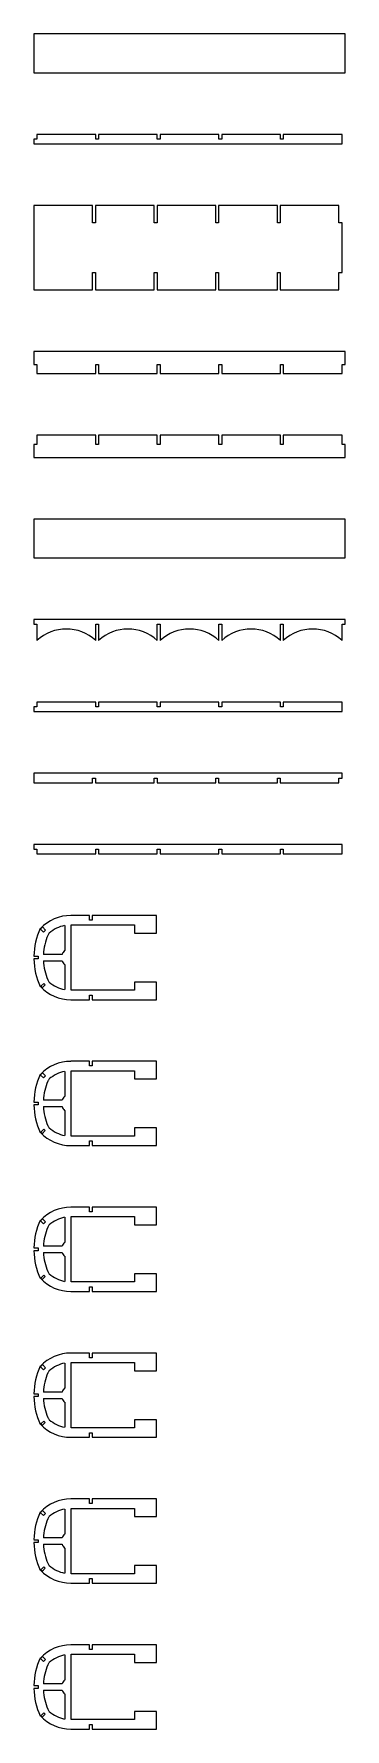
# Model space of a CAD drawing. Header units: millimetres. Extents: x 10 to 111, y 0 to 550.
import ezdxf

# ---------------------------------------------------------------- set-up
doc = ezdxf.new("R2010")
doc.units = ezdxf.units.MM
doc.layers.get('0').update_dxf_attribs({"linetype": 'CONTINUOUS'})

msp = doc.modelspace()

# ---------------------------------------------------------------- linework, layer by layer
for p, q in [((111.08, 550.2), (10, 550.2)), ((10, 550.2), (10, 537.58)), ((111.08, 537.58), (111.08, 550.2)), ((10, 537.58), (111.08, 537.58)), ((30.07, 517.58), (11, 517.58)), ((11, 517.58), (11, 516.08)), ((30.07, 516.08), (30.07, 517.58)), ((50.08, 517.58), (31, 517.58)), ((31, 517.58), (31, 516.08)), ((50.08, 516.08), (50.08, 517.58)), ((70.08, 517.58), (51, 517.58)), ((51, 517.58), (51, 516.08)), ((70.08, 516.08), (70.08, 517.58)), ((90.07, 517.58), (71, 517.58)), ((71, 517.58), (71, 516.08)), ((90.07, 516.08), (90.07, 517.58)), ((110.07, 517.58), (91, 517.58)), ((91, 517.58), (91, 516.08)), ((110.07, 514.51), (110.07, 517.58)), ((11, 516.08), (10, 516.08)), ((10, 516.08), (10, 514.51)), ((10, 514.51), (110.07, 514.51)), ((31, 516.08), (30.07, 516.08)), ((51, 516.08), (50.08, 516.08)), ((71, 516.08), (70.08, 516.08)), ((91, 516.08), (90.07, 516.08)), ((29.08, 494.51), (10, 494.51)), ((10, 494.51), (10, 467.16)), ((29.08, 488.87), (29.08, 494.51)), ((49.08, 494.51), (30, 494.51)), ((30, 494.51), (30, 488.87)), ((49.08, 488.87), (49.08, 494.51)), ((69.08, 494.51), (50, 494.51)), ((50, 494.51), (50, 488.87)), ((69.08, 488.87), (69.08, 494.51)), ((89.08, 494.51), (70, 494.51)), ((70, 494.51), (70, 488.87)), ((89.08, 488.87), (89.08, 494.51)), ((109.08, 494.51), (90, 494.51)), ((90, 494.51), (90, 488.87)), ((109.08, 488.87), (109.08, 494.51)), ((30, 488.87), (29.08, 488.87)), ((50, 488.87), (49.08, 488.87)), ((70, 488.87), (69.08, 488.87)), ((90, 488.87), (89.08, 488.87)), ((110.07, 488.87), (109.08, 488.87)), ((110.07, 472.8), (110.07, 488.87)), ((29.08, 467.16), (29.08, 472.8)), ((29.08, 472.8), (30, 472.8)), ((30, 472.8), (30, 467.16)), ((49.08, 467.16), (49.08, 472.8)), ((49.08, 472.8), (50, 472.8)), ((50, 472.8), (50, 467.16)), ((69.08, 467.16), (69.08, 472.8)), ((69.08, 472.8), (70, 472.8)), ((70, 472.8), (70, 467.16)), ((89.08, 467.16), (89.08, 472.8)), ((89.08, 472.8), (90, 472.8)), ((90, 472.8), (90, 467.16)), ((109.08, 472.8), (110.07, 472.8)), ((109.08, 467.16), (109.08, 472.8)), ((10, 467.16), (29.08, 467.16)), ((30, 467.16), (49.08, 467.16)), ((50, 467.16), (69.08, 467.16)), ((70, 467.16), (89.08, 467.16)), ((90, 467.16), (109.08, 467.16)), ((111.08, 447.16), (10, 447.16)), ((10, 447.16), (10, 442.95)), ((111.08, 442.95), (111.08, 447.16)), ((10, 442.95), (11, 442.95)), ((11, 442.95), (11, 439.95)), ((30.07, 439.95), (30.07, 442.95)), ((30.07, 442.95), (31, 442.95)), ((31, 442.95), (31, 439.95)), ((50.08, 439.95), (50.08, 442.95)), ((50.08, 442.95), (51, 442.95)), ((51, 442.95), (51, 439.95)), ((70.08, 439.95), (70.08, 442.95)), ((70.08, 442.95), (71, 442.95)), ((71, 442.95), (71, 439.95)), ((90.07, 439.95), (90.07, 442.95)), ((90.07, 442.95), (91, 442.95)), ((91, 442.95), (91, 439.95)), ((110.07, 439.95), (110.07, 442.95)), ((110.07, 442.95), (111.08, 442.95)), ((11, 439.95), (30.07, 439.95)), ((31, 439.95), (50.08, 439.95)), ((51, 439.95), (70.08, 439.95)), ((71, 439.95), (90.07, 439.95)), ((91, 439.95), (110.07, 439.95)), ((30.07, 419.95), (11, 419.95)), ((11, 419.95), (11, 416.95)), ((30.07, 416.95), (30.07, 419.95)), ((50.08, 419.95), (31, 419.95)), ((31, 419.95), (31, 416.95)), ((50.08, 416.95), (50.08, 419.95)), ((70.08, 419.95), (51, 419.95)), ((51, 419.95), (51, 416.95)), ((70.08, 416.95), (70.08, 419.95)), ((90.07, 419.95), (71, 419.95)), ((71, 419.95), (71, 416.95)), ((90.07, 416.95), (90.07, 419.95)), ((110.07, 419.95), (91, 419.95)), ((91, 419.95), (91, 416.95)), ((110.07, 416.95), (110.07, 419.95)), ((11, 416.95), (10, 416.95)), ((10, 416.95), (10, 412.74)), ((10, 412.74), (111.08, 412.74)), ((31, 416.95), (30.07, 416.95)), ((51, 416.95), (50.08, 416.95)), ((71, 416.95), (70.08, 416.95)), ((91, 416.95), (90.07, 416.95)), ((111.08, 416.95), (110.07, 416.95)), ((111.08, 412.74), (111.08, 416.95)), ((111.08, 392.74), (10, 392.74)), ((10, 392.74), (10, 380.12)), ((111.08, 380.12), (111.08, 392.74)), ((10, 380.12), (111.08, 380.12)), ((111.08, 360.12), (10, 360.12)), ((10, 360.12), (10, 358.67)), ((10, 358.67), (11, 358.67)), ((11, 358.67), (11, 353.31)), ((30.07, 353.31), (30.07, 358.67)), ((30.07, 358.67), (31, 358.67)), ((31, 358.67), (31, 353.31)), ((50.08, 353.31), (50.08, 358.67)), ((50.08, 358.67), (51, 358.67)), ((51, 358.67), (51, 353.31)), ((70.08, 353.31), (70.08, 358.67)), ((70.08, 358.67), (71, 358.67)), ((71, 358.67), (71, 353.31)), ((90.07, 353.31), (90.07, 358.67)), ((90.07, 358.67), (91, 358.67)), ((91, 358.67), (91, 353.31)), ((110.07, 353.31), (110.07, 358.67)), ((110.07, 358.67), (111.08, 358.67)), ((111.08, 358.67), (111.08, 360.12)), ((11, 331.81), (10, 331.81)), ((10, 331.81), (10, 330.24)), ((10, 330.24), (110.07, 330.24)), ((30.07, 333.31), (11, 333.31)), ((11, 333.31), (11, 331.81)), ((31, 331.81), (30.07, 331.81)), ((30.07, 331.81), (30.07, 333.31)), ((50.08, 333.31), (31, 333.31)), ((31, 333.31), (31, 331.81)), ((50.08, 331.81), (50.08, 333.31)), ((51, 331.81), (50.08, 331.81)), ((70.08, 333.31), (51, 333.31)), ((51, 333.31), (51, 331.81)), ((70.08, 331.81), (70.08, 333.31)), ((71, 331.81), (70.08, 331.81)), ((90.07, 333.31), (71, 333.31)), ((71, 333.31), (71, 331.81)), ((90.07, 331.81), (90.07, 333.31)), ((91, 331.81), (90.07, 331.81)), ((110.07, 333.31), (91, 333.31)), ((91, 333.31), (91, 331.81)), ((110.07, 330.24), (110.07, 333.31)), ((29.04, 310.24), (10, 310.24)), ((10, 310.24), (10, 307.16)), ((30.04, 310.24), (29.04, 310.24)), ((29.08, 307.16), (29.08, 308.68)), ((29.08, 308.68), (30, 308.68)), ((30, 308.68), (30, 307.16)), ((49.04, 310.24), (30.04, 310.24)), ((50.04, 310.24), (49.04, 310.24)), ((49.08, 307.16), (49.08, 308.68)), ((49.08, 308.68), (50, 308.68)), ((50, 308.68), (50, 307.16)), ((69.04, 310.24), (50.04, 310.24)), ((70.04, 310.24), (69.04, 310.24)), ((69.08, 307.16), (69.08, 308.68)), ((69.08, 308.68), (70, 308.68)), ((70, 308.68), (70, 307.16)), ((89.04, 310.24), (70.04, 310.24)), ((90.04, 310.24), (89.04, 310.24)), ((89.08, 307.16), (89.08, 308.68)), ((89.08, 308.68), (90, 308.68)), ((90, 308.68), (90, 307.16)), ((109.04, 310.24), (90.04, 310.24)), ((110.07, 310.24), (109.04, 310.24)), ((109.08, 307.16), (109.08, 308.68)), ((109.08, 308.68), (110.07, 308.68)), ((110.07, 308.68), (110.07, 310.24)), ((10, 307.16), (29.08, 307.16)), ((30, 307.16), (49.08, 307.16)), ((50, 307.16), (69.08, 307.16)), ((70, 307.16), (89.08, 307.16)), ((90, 307.16), (109.08, 307.16)), ((11.04, 287.16), (10, 287.16)), ((10, 287.16), (10, 285.61)), ((30.04, 287.16), (11.04, 287.16)), ((31.04, 287.16), (30.04, 287.16)), ((50.04, 287.16), (31.04, 287.16)), ((51.04, 287.16), (50.04, 287.16)), ((70.04, 287.16), (51.04, 287.16)), ((71.04, 287.16), (70.04, 287.16)), ((90.04, 287.16), (71.04, 287.16)), ((91.04, 287.16), (90.04, 287.16)), ((110.07, 287.16), (91.04, 287.16)), ((110.07, 284.09), (110.07, 287.16)), ((10, 285.61), (11, 285.61)), ((11, 285.61), (11, 284.09)), ((11, 284.09), (30.07, 284.09)), ((30.07, 284.09), (30.07, 285.61)), ((30.07, 285.61), (31, 285.61)), ((31, 285.61), (31, 284.09)), ((31, 284.09), (50.08, 284.09)), ((50.08, 284.09), (50.08, 285.61)), ((50.08, 285.61), (51, 285.61)), ((51, 285.61), (51, 284.09)), ((51, 284.09), (70.08, 284.09)), ((70.08, 284.09), (70.08, 285.61)), ((70.08, 285.61), (71, 285.61)), ((71, 285.61), (71, 284.09)), ((71, 284.09), (90.07, 284.09)), ((90.07, 284.09), (90.07, 285.61)), ((90.07, 285.61), (91, 285.61)), ((91, 285.61), (91, 284.09)), ((91, 284.09), (110.07, 284.09)), ((13.1, 258.69), (12.17, 259.62)), ((12.76, 260.34), (13.75, 259.35)), ((13.75, 259.35), (13.1, 258.69)), ((20, 260.81), (20, 252.67)), ((28.02, 264.09), (22.03, 264.09)), ((22.07, 239.81), (22.07, 261.01)), ((22.07, 261.01), (42.72, 261.01)), ((28.02, 262.59), (28.02, 264.09)), ((28.95, 262.59), (28.02, 262.59)), ((49.8, 264.09), (28.95, 264.09)), ((28.95, 264.09), (28.95, 262.59)), ((42.72, 261.01), (42.72, 258.38)), ((49.8, 258.38), (49.8, 264.09)), ((42.72, 258.38), (49.8, 258.38)), ((10, 250.88), (11.37, 250.88)), ((11.37, 249.95), (10, 249.95)), ((19.18, 251.45), (13.1, 251.45)), ((13.1, 249.38), (19.18, 249.38)), ((20, 248.16), (20, 240.01)), ((49.8, 242.45), (42.72, 242.45)), ((42.72, 242.45), (42.72, 239.81)), ((49.8, 236.74), (49.8, 242.45)), ((12.26, 241.08), (13.2, 242.03)), ((13.65, 241.58), (12.65, 240.59)), ((13.2, 242.03), (13.65, 241.58)), ((22.03, 236.74), (28.02, 236.74)), ((42.72, 239.81), (22.07, 239.81)), ((28.02, 236.74), (28.02, 238.24)), ((28.02, 238.24), (28.95, 238.24)), ((28.95, 238.24), (28.95, 236.74)), ((28.95, 236.74), (49.8, 236.74)), ((28.02, 216.74), (22.03, 216.74)), ((28.02, 215.24), (28.02, 216.74)), ((28.95, 215.24), (28.02, 215.24)), ((49.8, 216.74), (28.95, 216.74)), ((28.95, 216.74), (28.95, 215.24)), ((49.8, 211.03), (49.8, 216.74)), ((13.1, 211.35), (12.17, 212.27)), ((12.76, 213), (13.75, 212)), ((13.75, 212), (13.1, 211.35)), ((20, 213.47), (20, 205.32)), ((22.07, 192.47), (22.07, 213.66)), ((22.07, 213.66), (42.72, 213.66)), ((42.72, 213.66), (42.72, 211.03)), ((42.72, 211.03), (49.8, 211.03)), ((19.18, 204.1), (13.1, 204.1)), ((10, 203.53), (11.37, 203.53)), ((11.37, 202.6), (10, 202.6)), ((13.1, 202.03), (19.18, 202.03)), ((20, 200.81), (20, 192.66)), ((12.26, 193.73), (13.2, 194.68)), ((13.65, 194.24), (12.65, 193.24)), ((13.2, 194.68), (13.65, 194.24)), ((49.8, 195.1), (42.72, 195.1)), ((42.72, 195.1), (42.72, 192.47)), ((49.8, 189.39), (49.8, 195.1)), ((22.03, 189.39), (28.02, 189.39)), ((42.72, 192.47), (22.07, 192.47)), ((28.02, 189.39), (28.02, 190.89)), ((28.02, 190.89), (28.95, 190.89)), ((28.95, 190.89), (28.95, 189.39)), ((28.95, 189.39), (49.8, 189.39)), ((12.76, 165.65), (13.75, 164.65)), ((20, 166.12), (20, 157.97)), ((28.02, 169.39), (22.03, 169.39)), ((22.07, 145.12), (22.07, 166.32)), ((22.07, 166.32), (42.72, 166.32)), ((28.02, 167.89), (28.02, 169.39)), ((28.95, 167.89), (28.02, 167.89)), ((49.8, 169.39), (28.95, 169.39)), ((28.95, 169.39), (28.95, 167.89)), ((42.72, 166.32), (42.72, 163.68)), ((49.8, 163.68), (49.8, 169.39)), ((13.1, 164), (12.17, 164.92)), ((13.75, 164.65), (13.1, 164)), ((42.72, 163.68), (49.8, 163.68)), ((10, 156.18), (11.37, 156.18)), ((11.37, 155.25), (10, 155.25)), ((19.18, 156.75), (13.1, 156.75)), ((13.1, 154.68), (19.18, 154.68)), ((20, 153.46), (20, 145.32)), ((12.26, 146.38), (13.2, 147.33)), ((13.65, 146.89), (12.65, 145.9)), ((13.2, 147.33), (13.65, 146.89)), ((42.72, 145.12), (22.07, 145.12)), ((28.02, 142.04), (28.02, 143.54)), ((28.02, 143.54), (28.95, 143.54)), ((28.95, 143.54), (28.95, 142.04)), ((49.8, 147.75), (42.72, 147.75)), ((42.72, 147.75), (42.72, 145.12)), ((49.8, 142.04), (49.8, 147.75)), ((22.03, 142.04), (28.02, 142.04)), ((28.95, 142.04), (49.8, 142.04)), ((28.02, 122.04), (22.03, 122.04)), ((28.02, 120.54), (28.02, 122.04)), ((49.8, 122.04), (28.95, 122.04)), ((28.95, 122.04), (28.95, 120.54)), ((49.8, 116.33), (49.8, 122.04)), ((13.1, 116.65), (12.17, 117.58)), ((12.76, 118.3), (13.75, 117.3)), ((13.75, 117.3), (13.1, 116.65)), ((20, 118.77), (20, 110.62)), ((22.07, 97.77), (22.07, 118.97)), ((22.07, 118.97), (42.72, 118.97)), ((28.95, 120.54), (28.02, 120.54)), ((42.72, 118.97), (42.72, 116.33)), ((42.72, 116.33), (49.8, 116.33)), ((10, 108.83), (11.37, 108.83)), ((11.37, 107.91), (10, 107.91)), ((19.18, 109.41), (13.1, 109.41)), ((13.1, 107.33), (19.18, 107.33)), ((20, 106.12), (20, 97.97)), ((12.26, 99.04), (13.2, 99.98)), ((13.65, 99.54), (12.65, 98.55)), ((13.2, 99.98), (13.65, 99.54)), ((49.8, 100.41), (42.72, 100.41)), ((42.72, 100.41), (42.72, 97.77)), ((49.8, 94.7), (49.8, 100.41)), ((22.03, 94.7), (28.02, 94.7)), ((42.72, 97.77), (22.07, 97.77)), ((28.02, 96.2), (28.95, 96.2)), ((28.02, 94.7), (28.02, 96.2)), ((28.95, 96.2), (28.95, 94.7)), ((28.95, 94.7), (49.8, 94.7)), ((28.02, 74.7), (22.03, 74.7)), ((22.07, 50.42), (22.07, 71.62)), ((22.07, 71.62), (42.72, 71.62)), ((28.02, 73.2), (28.02, 74.7)), ((28.95, 73.2), (28.02, 73.2)), ((49.8, 74.7), (28.95, 74.7)), ((28.95, 74.7), (28.95, 73.2)), ((42.72, 71.62), (42.72, 68.98)), ((49.8, 68.98), (49.8, 74.7)), ((13.1, 69.3), (12.17, 70.23)), ((12.76, 70.95), (13.75, 69.96)), ((13.75, 69.96), (13.1, 69.3)), ((20, 71.42), (20, 63.27)), ((42.72, 68.98), (49.8, 68.98)), ((10, 61.48), (11.37, 61.48)), ((11.37, 60.56), (10, 60.56)), ((19.18, 62.06), (13.1, 62.06)), ((13.1, 59.98), (19.18, 59.98)), ((20, 58.77), (20, 50.62)), ((12.26, 51.69), (13.2, 52.63)), ((13.65, 52.19), (12.65, 51.2)), ((13.2, 52.63), (13.65, 52.19)), ((42.72, 50.42), (22.07, 50.42)), ((49.8, 53.06), (42.72, 53.06)), ((42.72, 53.06), (42.72, 50.42)), ((49.8, 47.35), (49.8, 53.06)), ((22.03, 47.35), (28.02, 47.35)), ((28.02, 47.35), (28.02, 48.85)), ((28.02, 48.85), (28.95, 48.85)), ((28.95, 48.85), (28.95, 47.35)), ((28.95, 47.35), (49.8, 47.35)), ((13.1, 21.96), (12.17, 22.88)), ((12.76, 23.6), (13.75, 22.61)), ((13.75, 22.61), (13.1, 21.96)), ((20, 24.08), (20, 15.93)), ((28.02, 27.35), (22.03, 27.35)), ((22.07, 24.27), (42.72, 24.27)), ((22.07, 3.08), (22.07, 24.27)), ((28.02, 25.85), (28.02, 27.35)), ((28.95, 25.85), (28.02, 25.85)), ((49.8, 27.35), (28.95, 27.35)), ((28.95, 27.35), (28.95, 25.85)), ((42.72, 24.27), (42.72, 21.64)), ((49.8, 21.64), (49.8, 27.35)), ((42.72, 21.64), (49.8, 21.64)), ((10, 14.14), (11.37, 14.14)), ((11.37, 13.21), (10, 13.21)), ((19.18, 14.71), (13.1, 14.71)), ((13.1, 12.64), (19.18, 12.64)), ((20, 11.42), (20, 3.27)), ((49.8, 5.71), (42.72, 5.71)), ((42.72, 5.71), (42.72, 3.08)), ((49.8, 0), (49.8, 5.71)), ((12.26, 4.34), (13.2, 5.29)), ((13.65, 4.84), (12.65, 3.85)), ((13.2, 5.29), (13.65, 4.84)), ((22.03, 0), (28.02, 0)), ((42.72, 3.08), (22.07, 3.08)), ((28.02, 0), (28.02, 1.5)), ((28.02, 1.5), (28.95, 1.5)), ((28.95, 1.5), (28.95, 0)), ((28.95, 0), (49.8, 0))]:
    msp.add_line(p, q)
for centre, radius, start, end in [((20.54, 342.98), 14.06, 47.2821, 132.7179), ((40.54, 342.98), 14.06, 47.2821, 132.7179), ((60.54, 342.98), 14.06, 47.2821, 132.7179), ((80.54, 342.98), 14.06, 47.2821, 132.7179), ((100.54, 342.98), 14.06, 47.2821, 132.7179), ((32.03, 250.41), 22.04, 154.7617, 178.7974), ((22.03, 250.41), 13.67, 90, 136.5924), ((16.31, 256.88), 4.96, 135.7777, 146.5353), ((22.03, 250.41), 10.6, 101.0834, 131.4826), ((32.03, 250.41), 18.96, 157.6299, 176.8636), ((16.31, 256.88), 1.96, 131.4824, 157.6299), ((32.03, 250.41), 22.04, -178.7974, -154.7617), ((22.03, 250.41), 10.67, 177.5166, -177.5166), ((32.03, 250.41), 18.96, -176.8636, -157.6299), ((22.03, 250.41), 3.04, 132.1274, 160.0278), ((22.03, 250.41), 3.04, -160.0278, -132.1274), ((16.31, 243.94), 1.96, -157.6299, -131.4826), ((22.03, 250.41), 10.6, -131.4826, -101.0834), ((22.03, 250.41), 13.67, -136.5924, -90), ((16.31, 243.94), 4.96, -144.7729, -137.5104), ((22.03, 203.06), 13.67, 90, 136.5924), ((32.03, 203.06), 22.04, 154.7617, 178.7974), ((16.31, 209.53), 4.96, 135.7777, 146.5353), ((32.03, 203.06), 18.96, 157.6299, 176.8636), ((16.31, 209.53), 1.96, 131.4824, 157.6299), ((22.03, 203.06), 10.6, 101.0834, 131.4826), ((22.03, 203.06), 3.04, 132.1274, 160.0278), ((32.03, 203.06), 22.04, -178.7974, -154.7617), ((22.03, 203.06), 10.67, 177.5166, -177.5166), ((32.03, 203.06), 18.96, -176.8636, -157.6299), ((22.03, 203.06), 3.04, -160.0278, -132.1274), ((22.03, 203.06), 13.67, -136.5924, -90), ((16.31, 196.59), 4.96, -144.7729, -137.5104), ((16.31, 196.59), 1.96, -157.6299, -131.4826), ((22.03, 203.06), 10.6, -131.4826, -101.0834), ((32.03, 155.72), 22.04, 154.7617, 178.7974), ((22.03, 155.72), 13.67, 90, 136.5924), ((16.31, 162.19), 4.96, 135.7777, 146.5353), ((22.03, 155.72), 10.6, 101.0834, 131.4826), ((32.03, 155.72), 18.96, 157.6299, 176.8636), ((16.31, 162.19), 1.96, 131.4824, 157.6299), ((32.03, 155.72), 22.04, -178.7974, -154.7617), ((22.03, 155.72), 10.67, 177.5166, -177.5166), ((32.03, 155.72), 18.96, -176.8636, -157.6299), ((22.03, 155.72), 3.04, 132.1274, 160.0278), ((22.03, 155.72), 3.04, -160.0278, -132.1274), ((22.03, 155.72), 13.67, -136.5924, -90), ((16.31, 149.25), 4.96, -144.7729, -137.5104), ((16.31, 149.25), 1.96, -157.6299, -131.4826), ((22.03, 155.72), 10.6, -131.4826, -101.0834), ((22.03, 108.37), 13.67, 90, 136.5924), ((32.03, 108.37), 22.04, 154.7617, 178.7974), ((16.31, 114.84), 4.96, 135.7777, 146.5353), ((32.03, 108.37), 18.96, 157.6299, 176.8636), ((16.31, 114.84), 1.96, 131.4824, 157.6299), ((22.03, 108.37), 10.6, 101.0834, 131.4826), ((22.03, 108.37), 3.04, 132.1274, 160.0278), ((32.03, 108.37), 22.04, -178.7974, -154.7617), ((22.03, 108.37), 10.67, 177.5166, -177.5166), ((32.03, 108.37), 18.96, -176.8636, -157.6299), ((22.03, 108.37), 3.04, -160.0278, -132.1274), ((16.31, 101.9), 4.96, -144.7729, -137.5104), ((16.31, 101.9), 1.96, -157.6299, -131.4826), ((22.03, 108.37), 10.6, -131.4826, -101.0834), ((22.03, 108.37), 13.67, -136.5924, -90), ((22.03, 61.02), 13.67, 90, 136.5924), ((32.03, 61.02), 22.04, 154.7617, 178.7974), ((16.31, 67.49), 4.96, 135.7777, 146.5353), ((32.03, 61.02), 18.96, 157.6299, 176.8636), ((16.31, 67.49), 1.96, 131.4824, 157.6299), ((22.03, 61.02), 10.6, 101.0834, 131.4826), ((32.03, 61.02), 22.04, -178.7974, -154.7617), ((22.03, 61.02), 10.67, 177.5166, -177.5166), ((22.03, 61.02), 3.04, 132.1274, 160.0278), ((32.03, 61.02), 18.96, -176.8636, -157.6299), ((22.03, 61.02), 3.04, -160.0278, -132.1274), ((22.03, 61.02), 13.67, -136.5924, -90), ((16.31, 54.55), 4.96, -144.7729, -137.5104), ((16.31, 54.55), 1.96, -157.6299, -131.4826), ((22.03, 61.02), 10.6, -131.4826, -101.0834), ((32.03, 13.67), 22.04, 154.7617, 178.7974), ((22.03, 13.67), 13.67, 90, 136.5924), ((16.31, 20.14), 4.96, 135.7777, 146.5353), ((22.03, 13.67), 10.6, 101.0834, 131.4826), ((32.03, 13.67), 18.96, 157.6299, 176.8636), ((16.31, 20.14), 1.96, 131.4824, 157.6299), ((32.03, 13.67), 22.04, -178.7974, -154.7617), ((22.03, 13.67), 10.67, 177.5166, -177.5166), ((32.03, 13.67), 18.96, -176.8636, -157.6299), ((22.03, 13.67), 3.04, 132.1274, 160.0278), ((22.03, 13.67), 3.04, -160.0278, -132.1274), ((16.31, 7.2), 1.96, -157.6299, -131.4826), ((22.03, 13.67), 10.6, -131.4826, -101.0834), ((22.03, 13.67), 13.67, -136.5924, -90), ((16.31, 7.2), 4.96, -144.7729, -137.5104)]:
    msp.add_arc(centre, radius, start, end)

doc.saveas('drawing.dxf')
